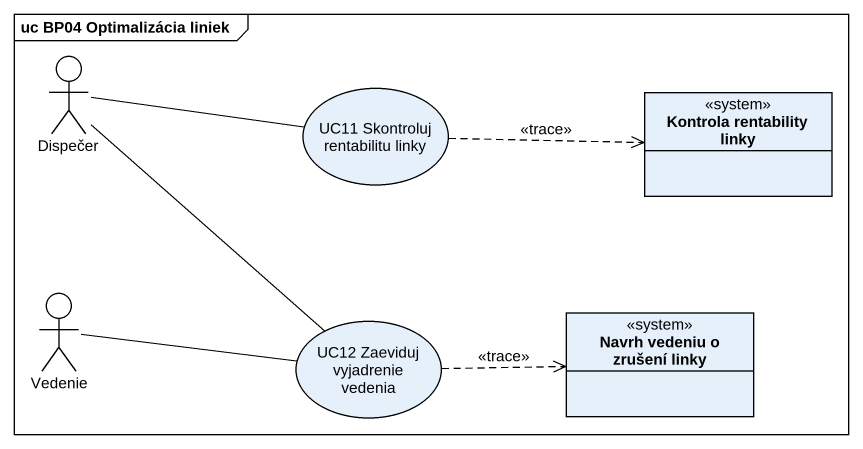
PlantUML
@startuml
mainframe uc BP04 Optimalizácia liniek
allowmixing
hide circle
hide empty members
actor Dispečer
usecase "UC11 Skontroluj rentabilitu linky" as UC11_Skontroluj_rentabilitu
class "Kontrola rentability linky" as Kontrola_rentability_linky <<system>>
actor Vedenie
usecase "UC12 Zaeviduj vyjadrenie vedenia" as UC12_Zaeviduj_vyjadrenie
class "Navrh vedeniu o zrušení linky" as Navrh_vedeniu_o_zrušení <<system>>
Dispečer -right- UC11_Skontroluj_rentabilitu
Dispečer -- UC12_Zaeviduj_vyjadrenie
UC11_Skontroluj_rentabilitu .right.> Kontrola_rentability_linky : <<trace>>
Vedenie -right- UC12_Zaeviduj_vyjadrenie
UC12_Zaeviduj_vyjadrenie .right.> Navrh_vedeniu_o_zrušení : <<trace>>
@enduml
